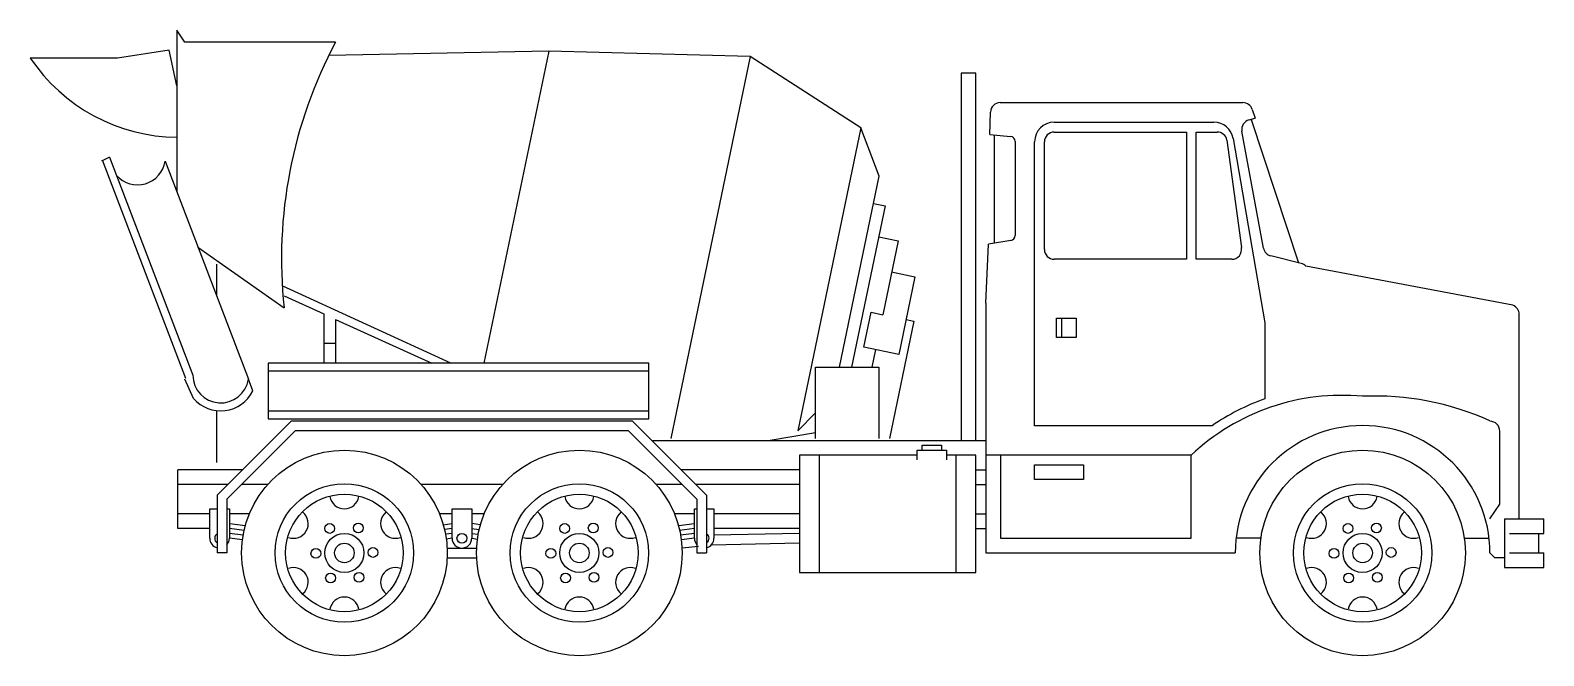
# Model space of a CAD drawing. Extents: x 4148.2 to 4156.05, y -130.76 to -127.51.
import ezdxf

# ---------------------------------------------------------------- set-up
doc = ezdxf.new("R2010")
doc.units = 0
doc.header["$MEASUREMENT"] = 0
doc.layers.get('0').update_dxf_attribs({"linetype": 'CONTINUOUS'})

msp = doc.modelspace()

# ---------------------------------------------------------------- linework, layer by layer
at = {"color": 0, "linetype": 'BYBLOCK'}
for p, q in [((4149.0029, -127.5733), (4148.9617, -127.5116)), ((4148.9617, -127.5116), (4148.9617, -128.3522)), ((4149.7847, -127.5733), (4149.0029, -127.5733)), ((4148.6531, -127.6556), (4148.2005, -127.6556)), ((4148.9206, -127.6145), (4148.6531, -127.6556)), ((4148.9617, -127.7997), (4148.9206, -127.6145)), ((4150.8907, -127.6194), (4149.7489, -127.6433)), ((4150.8907, -127.6194), (4150.5543, -129.2398)), ((4151.9355, -127.6471), (4150.8907, -127.6194)), ((4151.9355, -127.6471), (4151.5238, -129.6307)), ((4152.5098, -128.0185), (4151.9355, -127.6471)), ((4153.0308, -127.7349), (4153.0308, -129.6399)), ((4153.107, -127.7349), (4153.0308, -127.7349)), ((4153.107, -129.6399), (4153.107, -127.7349)), ((4153.2333, -127.8873), (4154.4925, -127.8873)), ((4154.5408, -127.9224), (4154.5558, -127.9686)), ((4153.1795, -128.052), (4153.1826, -127.9368)), ((4153.5134, -127.9889), (4154.3421, -127.9889)), ((4154.5243, -127.9769), (4154.5558, -127.9686)), ((4154.5345, -127.9742), (4154.7816, -128.7187)), ((4152.5098, -128.0185), (4152.1837, -129.5898)), ((4152.6049, -128.2693), (4152.5098, -128.0185)), ((4153.1795, -128.052), (4153.2873, -128.0628)), ((4153.2018, -128.0542), (4153.2018, -128.6173)), ((4153.5134, -128.0397), (4154.1992, -128.0397)), ((4154.1992, -128.0397), (4154.1992, -128.7001)), ((4154.25, -128.7001), (4154.25, -128.0397)), ((4154.25, -128.0397), (4154.3589, -128.0397)), ((4154.4422, -128.0734), (4154.6056, -129.0303)), ((4154.5996, -128.6427), (4154.4873, -128.0353)), ((4153.3102, -128.0881), (4153.3102, -128.5771)), ((4153.4118, -129.5637), (4153.4118, -128.0905)), ((4153.4626, -128.6493), (4153.4626, -128.0905)), ((4154.4091, -128.0826), (4154.4846, -128.6393)), ((4148.612, -128.17), (4148.5708, -128.1906)), ((4148.5735, -128.1847), (4149.0056, -129.3162)), ((4148.612, -128.17), (4149.044, -129.3016)), ((4148.9, -128.1906), (4149.332, -129.3221)), ((4152.3992, -129.2604), (4152.6049, -128.2693)), ((4152.636, -128.4229), (4152.4622, -129.2604)), ((4152.5756, -128.4104), (4152.636, -128.4229)), ((4152.6026, -128.5841), (4152.7033, -128.605)), ((4152.7033, -128.605), (4152.6239, -128.9877)), ((4153.1578, -128.9287), (4153.1719, -128.6225)), ((4153.2891, -128.6021), (4153.1719, -128.6225)), ((4149.0707, -128.6376), (4149.5172, -128.9518)), ((4154.1992, -128.7001), (4153.5134, -128.7001)), ((4154.4348, -128.7001), (4154.25, -128.7001)), ((4154.7951, -128.7221), (4154.6372, -128.6826)), ((4149.1674, -128.7255), (4149.1674, -128.8911)), ((4152.6699, -128.7661), (4152.7907, -128.7912)), ((4155.8934, -128.9386), (4154.8187, -128.7354)), ((4150.3832, -129.2398), (4149.5079, -128.8381)), ((4152.7907, -128.7912), (4152.7071, -129.1941)), ((4149.5172, -128.8901), (4149.7229, -128.984)), ((4153.1578, -128.9287), (4153.1578, -130.2241)), ((4149.7229, -128.984), (4149.7229, -129.2398)), ((4149.7847, -129.0122), (4149.7847, -129.2398)), ((4149.7847, -129.0122), (4150.2833, -129.2398)), ((4152.5258, -129.1565), (4152.5634, -128.9752)), ((4152.5634, -128.9752), (4152.6239, -128.9877)), ((4152.785, -129.0212), (4152.6585, -129.6307)), ((4152.7447, -129.0128), (4152.785, -129.0212)), ((4153.5261, -129.1065), (4153.5261, -129.0049)), ((4153.5261, -129.0049), (4153.6277, -129.0049)), ((4153.5515, -129.0049), (4153.5515, -129.1065)), ((4153.6277, -129.0049), (4153.6277, -129.1065)), ((4155.9264, -130.0463), (4155.9264, -128.9861)), ((4154.6056, -129.0303), (4154.6056, -129.4247)), ((4149.7847, -129.137), (4149.7229, -129.137)), ((4152.7071, -129.1941), (4152.5258, -129.1565)), ((4152.5862, -129.169), (4152.5673, -129.2604)), ((4153.6277, -129.1065), (4153.5261, -129.1065)), ((4151.41, -129.2398), (4149.4349, -129.2398)), ((4149.4349, -129.2398), (4149.4349, -129.5279)), ((4151.41, -129.5279), (4151.41, -129.2398)), ((4149.0477, -129.4219), (4149.0029, -129.3221)), ((4149.3554, -129.3834), (4149.332, -129.3221)), ((4151.41, -129.281), (4149.4349, -129.281)), ((4152.2741, -129.2604), (4152.6033, -129.2604)), ((4152.2741, -129.6307), (4152.2741, -129.2604)), ((4152.6033, -129.2604), (4152.6033, -129.6307)), ((4149.1674, -129.4855), (4149.1674, -129.7542)), ((4149.4349, -129.4867), (4151.41, -129.4867)), ((4149.17, -129.924), (4149.5557, -129.5383)), ((4149.4349, -129.5279), (4151.41, -129.5279)), ((4149.5557, -129.5383), (4151.3243, -129.5383)), ((4151.71, -129.924), (4151.3243, -129.5383)), ((4152.2741, -129.4968), (4152.1837, -129.5898)), ((4154.3331, -129.5637), (4153.4118, -129.5637)), ((4149.2208, -129.945), (4149.5767, -129.5891)), ((4149.5767, -129.5891), (4151.3032, -129.5891)), ((4151.6592, -129.945), (4151.3032, -129.5891)), ((4151.4306, -129.6399), (4153.1578, -129.6399)), ((4152.2741, -129.6008), (4152.0392, -129.6399)), ((4155.8248, -129.9701), (4155.8248, -129.5917)), ((4152.8022, -129.7161), (4152.1926, -129.7161)), ((4152.1926, -129.7161), (4152.1926, -130.3257)), ((4152.2942, -129.7161), (4152.2942, -130.3257)), ((4152.8022, -129.7415), (4152.8022, -129.6907)), ((4152.8022, -129.6907), (4152.9546, -129.6907)), ((4152.8276, -129.6907), (4152.8276, -129.6653)), ((4152.8276, -129.6653), (4152.9292, -129.6653)), ((4152.9292, -129.6653), (4152.9292, -129.6907)), ((4152.9546, -129.6907), (4152.9546, -129.7415)), ((4153.107, -129.7161), (4152.9546, -129.7161)), ((4153.0054, -130.3257), (4153.0054, -129.7161)), ((4153.107, -130.3257), (4153.107, -129.7161)), ((4154.2246, -129.7161), (4153.1578, -129.7161)), ((4153.234, -129.7161), (4153.234, -130.1479)), ((4154.2246, -130.1479), (4154.2246, -129.7161)), ((4148.9668, -130.0971), (4148.9668, -129.7923)), ((4149.3017, -129.7923), (4148.9668, -129.7923)), ((4152.1926, -129.7923), (4151.5783, -129.7923)), ((4153.107, -129.7923), (4153.1578, -129.7923)), ((4153.4118, -129.7669), (4153.6658, -129.7669)), ((4153.4118, -129.8431), (4153.4118, -129.7669)), ((4153.6658, -129.7669), (4153.6658, -129.8431)), ((4149.2255, -129.8685), (4148.9668, -129.8685)), ((4149.4328, -129.8685), (4149.2973, -129.8685)), ((4150.652, -129.8685), (4150.228, -129.8685)), ((4151.5826, -129.8685), (4151.4472, -129.8685)), ((4152.1926, -129.8685), (4151.6545, -129.8685)), ((4153.107, -129.8685), (4153.1578, -129.8685)), ((4153.6658, -129.8431), (4153.4118, -129.8431)), ((4149.17, -129.924), (4149.17, -130.2241)), ((4149.2208, -129.945), (4149.2208, -130.2241)), ((4151.6592, -129.945), (4151.6592, -130.2241)), ((4151.71, -129.924), (4151.71, -130.2241)), ((4149.1319, -130.0209), (4148.9668, -130.0209)), ((4149.1319, -130.1479), (4149.1319, -129.9955)), ((4149.1319, -129.9955), (4149.17, -129.9955)), ((4149.2208, -129.9955), (4149.2335, -129.9955)), ((4149.2335, -129.9955), (4149.2335, -130.1479)), ((4149.3372, -130.0209), (4149.2335, -130.0209)), ((4150.3892, -130.0209), (4150.3236, -130.0209)), ((4150.3892, -129.9955), (4150.4908, -129.9955)), ((4150.3892, -130.1479), (4150.3892, -129.9955)), ((4150.4908, -129.9955), (4150.4908, -130.1479)), ((4150.5564, -130.0209), (4150.4908, -130.0209)), ((4151.6465, -130.0209), (4151.5428, -130.0209)), ((4151.6465, -130.0209), (4151.5428, -130.0209)), ((4151.6465, -130.1479), (4151.6465, -129.9955)), ((4151.6465, -129.9955), (4151.6592, -129.9955)), ((4151.71, -129.9955), (4151.7481, -129.9955)), ((4151.7481, -129.9955), (4151.7481, -130.1479)), ((4152.1926, -130.0209), (4151.7481, -130.0209)), ((4153.107, -130.0209), (4153.1578, -130.0209)), ((4155.774, -130.0463), (4155.8248, -129.9701)), ((4149.1319, -130.0971), (4148.9668, -130.0971)), ((4149.31, -130.1069), (4149.2335, -130.0971)), ((4149.3051, -130.1316), (4149.2335, -130.1225)), ((4149.2351, -130.0718), (4149.3162, -130.0821)), ((4150.3432, -130.0775), (4150.3876, -130.0718)), ((4150.3892, -130.0971), (4150.3497, -130.1021)), ((4150.3892, -130.1225), (4150.3549, -130.1269)), ((4150.4908, -130.0971), (4150.5303, -130.1021)), ((4150.4908, -130.1225), (4150.5251, -130.1269)), ((4150.5367, -130.0775), (4150.4924, -130.0718)), ((4151.5654, -130.0819), (4151.6449, -130.0718)), ((4151.6465, -130.0971), (4151.5699, -130.1069)), ((4151.6465, -130.1225), (4151.5749, -130.1316)), ((4152.1926, -130.0971), (4151.7481, -130.0971)), ((4151.7481, -130.1294), (4152.1926, -130.1222)), ((4153.107, -130.0971), (4153.1578, -130.0971)), ((4155.8502, -130.0463), (4155.8502, -130.3003)), ((4155.8502, -130.0463), (4156.0534, -130.0463)), ((4155.8756, -130.1225), (4156.0534, -130.1225)), ((4156.028, -130.2241), (4156.028, -130.1225)), ((4156.0534, -130.1225), (4156.0534, -130.0463)), ((4149.3013, -130.1565), (4149.2335, -130.1479)), ((4150.3892, -130.1479), (4150.3589, -130.1518)), ((4150.3632, -130.1987), (4150.5168, -130.1987)), ((4150.4908, -130.1479), (4150.5211, -130.1518)), ((4151.6465, -130.1479), (4151.5787, -130.1565)), ((4151.5823, -130.1974), (4151.6675, -130.189)), ((4151.7352, -130.1817), (4152.1926, -130.1717)), ((4153.234, -130.1479), (4154.2246, -130.1479)), ((4154.5857, -130.1479), (4154.4571, -130.1479)), ((4155.6415, -130.1479), (4155.7701, -130.1479)), ((4149.2208, -130.2241), (4149.17, -130.2241)), ((4150.3632, -130.2495), (4150.5168, -130.2495)), ((4151.6592, -130.2241), (4151.71, -130.2241)), ((4153.1578, -130.2241), (4154.4532, -130.2241)), ((4155.7994, -130.2495), (4155.774, -130.2241)), ((4155.8502, -130.2495), (4155.7994, -130.2495)), ((4155.8756, -130.2241), (4156.0534, -130.2241)), ((4156.0534, -130.3003), (4156.0534, -130.2241)), ((4152.1926, -130.3257), (4153.107, -130.3257)), ((4155.8502, -130.3003), (4156.0534, -130.3003))]:
    msp.add_line(p, q, dxfattribs=at)
for centre, radius in [((4149.8304, -130.2241), 0.5334), ((4151.0496, -130.2241), 0.5334), ((4155.1136, -130.2241), 0.5334), ((4149.8304, -130.2241), 0.3592), ((4151.0496, -130.2241), 0.3592), ((4155.1136, -130.2241), 0.3592), ((4149.8304, -130.2241), 0.3048), ((4151.0496, -130.2241), 0.3048), ((4155.1136, -130.2241), 0.3048), ((4149.7542, -130.0971), 0.0254), ((4149.8304, -130.2241), 0.1016), ((4149.9023, -130.0946), 0.0254), ((4150.44, -130.1479), 0.0254), ((4150.9734, -130.0971), 0.0254), ((4151.0496, -130.2241), 0.1016), ((4151.1215, -130.0946), 0.0254), ((4155.0374, -130.0971), 0.0254), ((4155.1136, -130.2241), 0.1016), ((4155.1855, -130.0946), 0.0254), ((4149.6823, -130.2266), 0.0254), ((4149.8304, -130.2241), 0.0508), ((4149.9785, -130.2216), 0.0254), ((4150.9015, -130.2266), 0.0254), ((4151.0496, -130.2241), 0.0508), ((4151.1977, -130.2216), 0.0254), ((4154.9655, -130.2266), 0.0254), ((4155.1136, -130.2241), 0.0508), ((4155.2617, -130.2216), 0.0254), ((4149.7585, -130.3536), 0.0254), ((4149.9066, -130.3511), 0.0254), ((4150.9777, -130.3536), 0.0254), ((4151.1258, -130.3511), 0.0254), ((4155.0417, -130.3536), 0.0254), ((4155.1898, -130.3511), 0.0254)]:
    msp.add_circle(centre, radius, dxfattribs=at)
for centre, radius, start, end in [((4151.8994, -128.6988), 2.3956, 151.9771, 186.0616), ((4148.9718, -127.1386), 0.9286, 213.83703, 269.37693), ((4153.2333, -127.9381), 0.0508, 90, 178.49256), ((4154.4925, -127.9381), 0.0508, 18.00416, 90), ((4153.5134, -128.0905), 0.1016, 90, 180), ((4154.3421, -128.0905), 0.1016, 9.68879, 90), ((4154.5372, -128.026), 0.0508, 104.74356, 190.61966), ((4153.2848, -128.0881), 0.0254, 0, 84.28941), ((4153.5134, -128.0905), 0.0508, 90, 180), ((4154.3589, -128.0905), 0.0508, 8.88066, 90), ((4148.7568, -128.1692), 0.1448, 221.48244, 351.51568), ((4153.2848, -128.5771), 0.0254, 279.86581, 0), ((4153.5134, -128.6493), 0.0508, 180, 270), ((4154.4348, -128.6493), 0.0508, 270, 11.28129), ((4154.6495, -128.6333), 0.0508, 190.61966, 255.96376), ((4154.7828, -128.7714), 0.0508, 45, 75.96376), ((4155.8756, -128.9861), 0.0508, 0, 69.4338), ((4149.1888, -129.3008), 0.1448, 180.31309, 351.51568), ((4149.1888, -129.3008), 0.186, 220.62707, 333.6287), ((4155.006, -130.5463), 1.1401, 84.58355, 133.26573), ((4155.1774, -130.86), 1.4501, 65.7068, 92.52215), ((4155.006, -130.5463), 1.1909, 109.64624, 124.402), ((4155.1136, -130.2241), 0.6609, 0, 180), ((4155.774, -129.5917), 0.0508, 0, 90), ((4149.8304, -129.9193), 0.0762, 189.59407, 350.40593), ((4151.0496, -129.9193), 0.0762, 189.59407, 350.40593), ((4155.1136, -129.9193), 0.0762, 189.59407, 350.40593), ((4149.5664, -130.0717), 0.0762, 249.59407, 50.40593), ((4150.0944, -130.0717), 0.0762, 129.59407, 290.40593), ((4150.7856, -130.0717), 0.0762, 249.59407, 50.40593), ((4151.3136, -130.0717), 0.0762, 129.59407, 290.40593), ((4154.8496, -130.0717), 0.0762, 249.59407, 50.40593), ((4155.3776, -130.0717), 0.0762, 129.59407, 290.40593), ((4149.1827, -130.1479), 0.0508, 180, 255.52249), ((4149.1827, -130.1479), 0.0254, 120, 240), ((4149.1827, -130.1479), 0.0508, 318.59038, 0), ((4150.44, -130.1479), 0.0508, 180, 0), ((4151.6973, -130.1479), 0.0508, 180, 221.40962), ((4151.6973, -130.1479), 0.0254, 300, 60), ((4151.6973, -130.1479), 0.0508, 284.47751, 0), ((4149.5664, -130.3765), 0.0762, 309.59407, 110.40593), ((4150.0944, -130.3765), 0.0762, 69.59407, 230.40593), ((4150.7856, -130.3765), 0.0762, 309.59407, 110.40593), ((4151.3136, -130.3765), 0.0762, 69.59407, 230.40593), ((4154.8496, -130.3765), 0.0762, 309.59407, 110.40593), ((4155.3776, -130.3765), 0.0762, 69.59407, 230.40593), ((4149.8304, -130.5289), 0.0762, 9.59407, 170.40593), ((4151.0496, -130.5289), 0.0762, 9.59407, 170.40593), ((4155.1136, -130.5289), 0.0762, 9.59407, 170.40593)]:
    msp.add_arc(centre, radius, start, end, dxfattribs=at)

doc.saveas('drawing.dxf')
